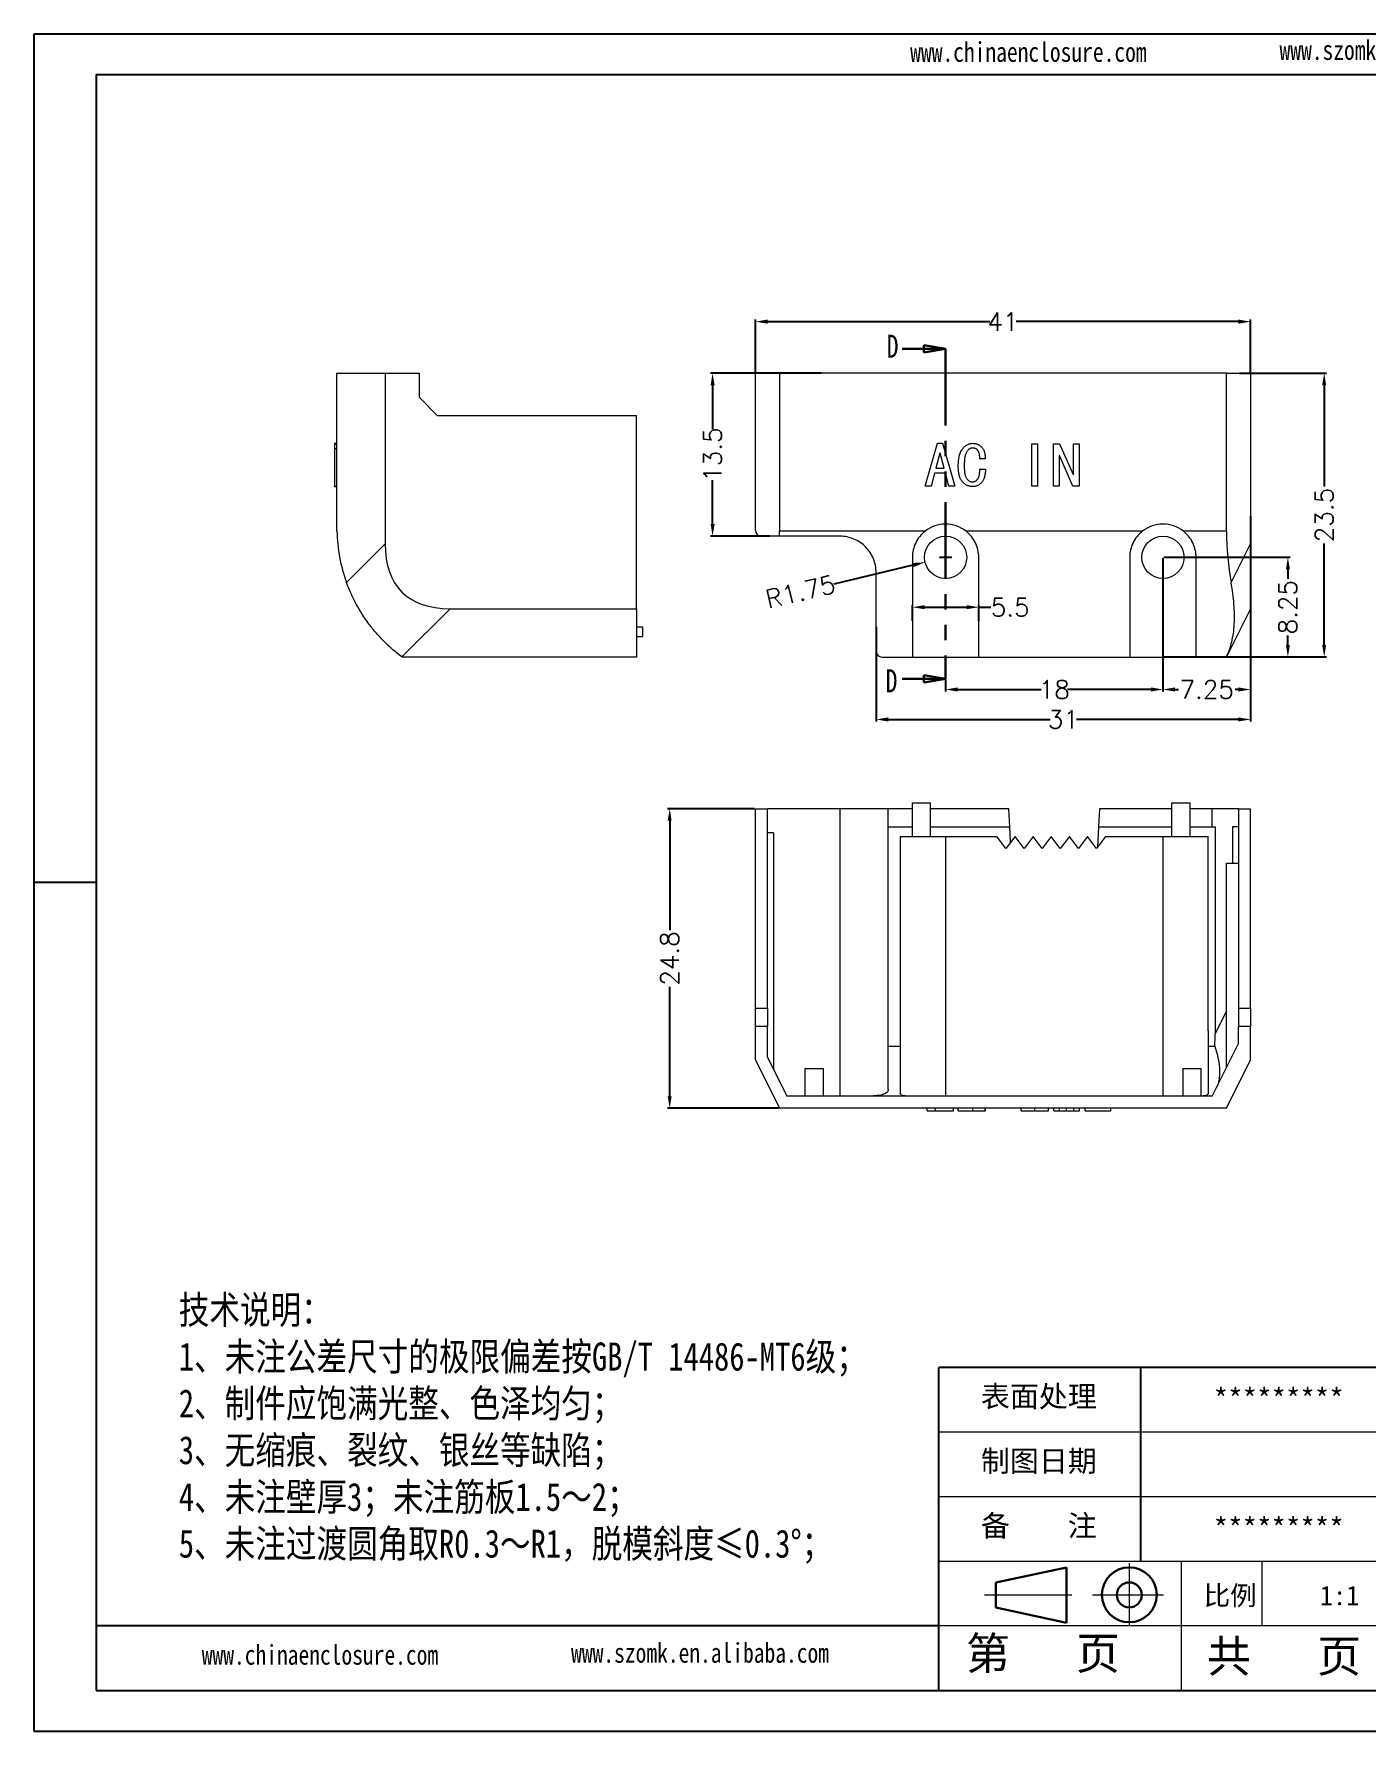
# Model space of a CAD drawing. Header units: inches. Extents: x 1287 to 2841, y 536 to 880.
# Drawn here: x 2641.9 to 2752.2, y 535.9 to 676.4 of the extents above; entities that cross this region are included whole.
import ezdxf

# ---------------------------------------------------------------- set-up
doc = ezdxf.new("R2010")
doc.units = ezdxf.units.IN
doc.linetypes.add('CENTER2', pattern=[28.575, 19.05, -3.175, 3.175, -3.175])
doc.linetypes.add('PHANTOM', pattern=[12.7, 6.35, -1.27, 1.27, -1.27, 1.27, -1.27])
doc.layers.add('文字', color=81, linetype='Continuous')
for name, color, linetype, lineweight in [('粗实线', 7, 'Continuous', 30), ('细实线', 3, 'Continuous', 9), ('细点划线', 2, 'CENTER2', 9)]:
    doc.layers.add(name, color=color, linetype=linetype, lineweight=lineweight)
doc.styles.add('SLDTEXTSTYLE0', font='TXT', dxfattribs={"width": 0.75})
doc.styles.get("Standard").update_dxf_attribs({"font": 'txt', "bigfont": 'gbcbig.shx'})
doc.styles.add('宋体', font='', dxfattribs={"width": 0.8, "height": 3.5})
doc.styles.get('宋体').set_extended_font_data('SimSun')
doc.dimstyles.new('1.5', dxfattribs={"dimtxt": 1.5, "dimasz": 1, "dimexe": 0.18, "dimexo": 0.0625, "dimgap": 0.1, "dimtad": 0, "dimzin": 12, "dimdsep": 46, "dimtxsty": 'Standard', "dimcen": 0.5, "dimclrd": 3, "dimclre": 3, "dimadec": 0, "dimazin": 0, "dimtfac": 1, "dimtofl": 0, "dimtmove": 0, "dimatfit": 3, "dimfxl": 1, "dimtolj": 1, "dimtzin": 0, "dimarcsym": 0})

# ---------------------------------------------------------------- blocks, each defined once
blk = doc.blocks.new('_CLOSED')
at = {"color": 0, "linetype": 'ByBlock', "lineweight": -2}
for p, q in [((-1, 0.166667), (0, 0)), ((-1, 0.166667), (-1, -0.166667)), ((0, 0), (-1, -0.166667)), ((0, 0), (-1, 0))]:
    blk.add_line(p, q, dxfattribs=at)
blk = doc.blocks.new('*D70')
at = {"color": 3, "lineweight": -2}
for p, q in [((2701.68, 648.42), (2701.68, 652.8)), ((2702.68, 652.62), (2721.08, 652.62)), ((2741.68, 652.62), (2723.28, 652.62)), ((2742.68, 648.42), (2742.68, 652.8))]:
    blk.add_line(p, q, dxfattribs=at)
at = {"color": 3}
for points in [[(2702.68, 652.79), (2702.68, 652.45), (2701.68, 652.62)], [(2741.68, 652.79), (2741.68, 652.45), (2742.68, 652.62)]]:
    blk.add_solid(points, dxfattribs=at)
at = {"layer": 'Defpoints', "color": 0}
for p in [(2742.68, 652.62), (2701.68, 648.36), (2742.68, 648.36)]:
    blk.add_point(p, dxfattribs=at)
at = {"color": 0, "insert": (2722.18, 652.62), "char_height": 1.5, "attachment_point": 5}
blk.add_mtext('\\A1;41', dxfattribs=at)
blk = doc.blocks.new('*D71')
at = {"color": 3, "lineweight": -2}
for p, q in [((2741.74, 648.36), (2748.96, 648.36)), ((2748.78, 647.36), (2748.78, 638.96)), ((2748.78, 625.86), (2748.78, 634.26)), ((2739.49, 624.86), (2748.96, 624.86))]:
    blk.add_line(p, q, dxfattribs=at)
at = {"color": 3}
for points in [[(2748.61, 647.36), (2748.94, 647.36), (2748.78, 648.36)], [(2748.61, 625.86), (2748.94, 625.86), (2748.78, 624.86)]]:
    blk.add_solid(points, dxfattribs=at)
at = {"layer": 'Defpoints', "color": 0}
for p in [(2741.68, 648.36), (2739.43, 624.86), (2748.78, 624.86)]:
    blk.add_point(p, dxfattribs=at)
at = {"color": 0, "insert": (2748.78, 636.61), "char_height": 1.5, "attachment_point": 5, "rotation": 90}
blk.add_mtext('\\A1;23.5', dxfattribs=at)
blk = doc.blocks.new('*D72')
at = {"color": 3, "lineweight": -2}
for p, q in [((2735.49, 633.11), (2745.95, 633.11)), ((2745.77, 632.11), (2745.77, 631.33)), ((2745.77, 625.86), (2745.77, 626.63)), ((2735.49, 624.86), (2745.95, 624.86))]:
    blk.add_line(p, q, dxfattribs=at)
at = {"color": 3}
for points in [[(2745.61, 632.11), (2745.94, 632.11), (2745.77, 633.11)], [(2745.61, 625.86), (2745.94, 625.86), (2745.77, 624.86)]]:
    blk.add_solid(points, dxfattribs=at)
at = {"layer": 'Defpoints', "color": 0}
for p in [(2735.43, 633.11), (2745.77, 633.11), (2735.43, 624.86)]:
    blk.add_point(p, dxfattribs=at)
at = {"color": 0, "insert": (2745.77, 628.98), "char_height": 1.5, "attachment_point": 5, "rotation": 90}
blk.add_mtext('\\A1;8.25', dxfattribs=at)
blk = doc.blocks.new('*D73')
at = {"color": 3, "lineweight": -2}
for p, q in [((2735.43, 633.04), (2735.43, 621.99)), ((2717.43, 623), (2717.43, 621.99)), ((2718.43, 622.17), (2725.33, 622.17)), ((2734.43, 622.17), (2727.53, 622.17))]:
    blk.add_line(p, q, dxfattribs=at)
at = {"color": 3}
for points in [[(2718.43, 622.34), (2718.43, 622), (2717.43, 622.17)], [(2734.43, 622.34), (2734.43, 622), (2735.43, 622.17)]]:
    blk.add_solid(points, dxfattribs=at)
at = {"layer": 'Defpoints', "color": 0}
for p in [(2735.43, 633.11), (2717.43, 623.06), (2735.43, 622.17)]:
    blk.add_point(p, dxfattribs=at)
at = {"color": 0, "insert": (2726.43, 622.17), "char_height": 1.5, "attachment_point": 5}
blk.add_mtext('\\A1;18', dxfattribs=at)
blk = doc.blocks.new('*D74')
at = {"color": 3, "lineweight": -2}
for p, q in [((2735.43, 633.04), (2735.43, 621.99)), ((2742.68, 630.01), (2742.68, 621.99)), ((2736.43, 622.17), (2736.7, 622.17)), ((2741.68, 622.17), (2741.4, 622.17))]:
    blk.add_line(p, q, dxfattribs=at)
at = {"color": 3}
for points in [[(2736.43, 622.34), (2736.43, 622), (2735.43, 622.17)], [(2741.68, 622.34), (2741.68, 622), (2742.68, 622.17)]]:
    blk.add_solid(points, dxfattribs=at)
at = {"layer": 'Defpoints', "color": 0}
for p in [(2735.43, 633.11), (2742.68, 630.07), (2742.68, 622.17)]:
    blk.add_point(p, dxfattribs=at)
at = {"color": 0, "insert": (2739.05, 622.17), "char_height": 1.5, "attachment_point": 5}
blk.add_mtext('\\A1;7.25', dxfattribs=at)
blk = doc.blocks.new('*D75')
at = {"color": 3, "lineweight": -2}
for p, q in [((2742.68, 636.52), (2742.68, 619.51)), ((2711.68, 627.37), (2711.68, 619.51)), ((2712.68, 619.69), (2726.08, 619.69)), ((2741.68, 619.69), (2728.28, 619.69))]:
    blk.add_line(p, q, dxfattribs=at)
at = {"color": 3}
for points in [[(2712.68, 619.86), (2712.68, 619.52), (2711.68, 619.69)], [(2741.68, 619.86), (2741.68, 619.52), (2742.68, 619.69)]]:
    blk.add_solid(points, dxfattribs=at)
at = {"layer": 'Defpoints', "color": 0}
for p in [(2742.68, 636.58), (2711.68, 627.43), (2742.68, 619.69)]:
    blk.add_point(p, dxfattribs=at)
at = {"color": 0, "insert": (2727.18, 619.69), "char_height": 1.5, "attachment_point": 5}
blk.add_mtext('\\A1;31', dxfattribs=at)
blk = doc.blocks.new('*D76')
at = {"color": 3, "lineweight": -2}
for p, q in [((2707.12, 648.36), (2697.95, 648.36)), ((2698.13, 647.36), (2698.13, 643.71)), ((2698.13, 635.86), (2698.13, 639.51)), ((2702.86, 634.86), (2697.95, 634.86))]:
    blk.add_line(p, q, dxfattribs=at)
at = {"color": 3}
for points in [[(2697.97, 647.36), (2698.3, 647.36), (2698.13, 648.36)], [(2697.97, 635.86), (2698.3, 635.86), (2698.13, 634.86)]]:
    blk.add_solid(points, dxfattribs=at)
at = {"layer": 'Defpoints', "color": 0}
for p in [(2698.13, 648.36), (2707.18, 648.36), (2702.92, 634.86)]:
    blk.add_point(p, dxfattribs=at)
at = {"color": 0, "insert": (2698.13, 641.61), "char_height": 1.5, "attachment_point": 5, "rotation": 90}
blk.add_mtext('\\A1;13.5', dxfattribs=at)
blk = doc.blocks.new('*D78')
at = {"color": 3, "lineweight": -2}
for p, q in [((2717.43, 632.61), (2717.43, 633.61)), ((2708.19, 630.93), (2714.75, 632.48)), ((2716.93, 633.11), (2717.93, 633.11))]:
    blk.add_line(p, q, dxfattribs=at)
at = {"color": 3}
blk.add_solid([(2714.71, 632.64), (2714.79, 632.31), (2715.72, 632.7)], dxfattribs=at)
at = {"layer": 'Defpoints', "color": 0}
for p in [(2715.72, 632.7), (2717.43, 633.11)]:
    blk.add_point(p, dxfattribs=at)
at = {"color": 0, "insert": (2705.41, 630.27), "char_height": 1.5, "attachment_point": 5, "rotation": 13.2817}
blk.add_mtext('\\A1;R1.75', dxfattribs=at)
blk = doc.blocks.new('*D80')
at = {"color": 3, "lineweight": -2}
for p, q in [((2714.68, 627.86), (2714.68, 629.16)), ((2715.68, 628.98), (2719.18, 628.98)), ((2720.18, 627.86), (2720.18, 629.16)), ((2720.18, 628.98), (2721.18, 628.98))]:
    blk.add_line(p, q, dxfattribs=at)
at = {"color": 3}
for points in [[(2715.68, 629.15), (2715.68, 628.82), (2714.68, 628.98)], [(2719.18, 629.15), (2719.18, 628.82), (2720.18, 628.98)]]:
    blk.add_solid(points, dxfattribs=at)
at = {"layer": 'Defpoints', "color": 0}
for p in [(2720.18, 628.98), (2714.68, 627.8), (2720.18, 627.8)]:
    blk.add_point(p, dxfattribs=at)
at = {"color": 0, "insert": (2722.78, 628.98), "char_height": 1.5, "attachment_point": 5}
blk.add_mtext('\\A1;5.5', dxfattribs=at)
blk = doc.blocks.new('*D88')
at = {"color": 3, "lineweight": -2}
for p, q in [((2701.61, 612.3), (2694.4, 612.3)), ((2694.58, 611.3), (2694.58, 602.25)), ((2694.58, 588.5), (2694.58, 597.55)), ((2703.61, 587.5), (2694.4, 587.5))]:
    blk.add_line(p, q, dxfattribs=at)
at = {"color": 3}
for points in [[(2694.41, 611.3), (2694.74, 611.3), (2694.58, 612.3)], [(2694.41, 588.5), (2694.74, 588.5), (2694.58, 587.5)]]:
    blk.add_solid(points, dxfattribs=at)
at = {"layer": 'Defpoints', "color": 0}
for p in [(2694.58, 612.3), (2701.68, 612.3), (2703.68, 587.5)]:
    blk.add_point(p, dxfattribs=at)
at = {"color": 0, "insert": (2694.58, 599.9), "char_height": 1.5, "attachment_point": 5, "rotation": 90}
blk.add_mtext('\\A1;24.8', dxfattribs=at)

msp = doc.modelspace()

# ---------------------------------------------------------------- linework, layer by layer
for p, q in [((2641.931, 676.436), (2840.62, 676.436)), ((2641.931, 676.436), (2641.931, 535.949)), ((2647.072, 673.091), (2837.275, 673.091)), ((2647.072, 673.091), (2647.072, 539.294)), ((2647.072, 606.193), (2641.931, 606.193)), ((2641.931, 600.989), (2641.931, 535.949)), ((2756.996, 566.053), (2716.857, 566.053)), ((2716.857, 539.294), (2716.857, 566.053)), ((2733.582, 549.998), (2733.582, 566.053)), ((2716.857, 544.646), (2647.072, 544.646)), ((2647.072, 539.294), (2837.275, 539.294)), ((2641.931, 535.949), (2840.62, 535.949)), ((2641.931, 535.949), (2733.916, 535.949))]:
    msp.add_line(p, q)
at = {"color": 7, "linetype": 'Continuous', "lineweight": 30}
for p, q in [((2713.825, 650.375), (2717.425, 650.375)), ((2713.825, 623.059), (2717.425, 623.059))]:
    msp.add_line(p, q, dxfattribs=at)
at = {"color": 1, "linetype": 'PHANTOM', "lineweight": 30}
msp.add_line((2717.425, 650.375), (2717.425, 623.059), dxfattribs=at)
at = {"color": 7, "linetype": 'Continuous', "lineweight": 15}
for p, q in [((2667.025, 635.273), (2667.025, 648.357)), ((2667.025, 648.357), (2671.025, 648.357)), ((2671.025, 648.357), (2671.025, 634.223)), ((2671.025, 648.357), (2673.825, 648.357)), ((2673.825, 648.357), (2673.825, 646.357)), ((2701.675, 648.357), (2703.675, 648.357)), ((2701.675, 635.357), (2701.675, 648.357)), ((2701.675, 635.357), (2701.675, 648.357)), ((2701.675, 648.357), (2703.675, 648.357)), ((2703.675, 648.357), (2703.675, 635.273)), ((2740.675, 648.357), (2703.675, 648.357)), ((2703.675, 648.357), (2703.675, 635.273)), ((2740.675, 648.357), (2703.675, 648.357)), ((2740.675, 635.273), (2740.675, 648.357)), ((2740.675, 648.357), (2742.675, 648.357)), ((2740.675, 635.273), (2740.675, 648.357)), ((2740.675, 648.357), (2742.675, 648.357)), ((2742.675, 648.357), (2742.675, 634.223)), ((2742.675, 648.357), (2742.675, 634.223)), ((2675.325, 644.857), (2673.825, 646.357)), ((2675.325, 644.857), (2691.825, 644.857)), ((2691.825, 628.857), (2691.825, 644.857)), ((2666.825, 642.547), (2666.825, 642.525)), ((2666.825, 642.547), (2667.025, 642.547)), ((2666.825, 642.506), (2666.825, 642.117)), ((2666.825, 642.506), (2667.025, 642.506)), ((2666.825, 642.117), (2667.025, 642.117)), ((2666.825, 642.117), (2666.825, 639.006)), ((2715.734, 639.006), (2716.758, 642.547)), ((2716.758, 642.547), (2717.167, 642.547)), ((2717.167, 642.547), (2718.19, 639.006)), ((2724.576, 639.006), (2724.576, 642.506)), ((2724.576, 642.506), (2725.047, 642.506)), ((2725.047, 642.506), (2725.047, 639.006)), ((2726.357, 639.006), (2726.357, 642.506)), ((2726.357, 642.506), (2726.869, 642.506)), ((2726.869, 642.506), (2727.994, 639.968)), ((2728.015, 642.506), (2728.486, 642.506)), ((2728.015, 639.968), (2728.015, 642.506)), ((2728.486, 642.506), (2728.486, 639.006)), ((2716.942, 641.728), (2716.614, 640.48)), ((2716.983, 641.728), (2716.942, 641.728)), ((2717.31, 640.48), (2716.983, 641.728)), ((2720.708, 641.258), (2720.258, 641.258)), ((2726.848, 641.544), (2726.828, 641.544)), ((2726.828, 641.544), (2726.828, 639.006)), ((2727.974, 639.006), (2726.848, 641.544)), ((2716.512, 640.091), (2716.225, 639.006)), ((2717.413, 640.091), (2716.512, 640.091)), ((2716.614, 640.48), (2717.31, 640.48)), ((2717.699, 639.006), (2717.413, 640.091)), ((2720.258, 640.398), (2720.728, 640.398)), ((2727.994, 639.968), (2728.015, 639.968)), ((2666.825, 639.006), (2667.025, 639.006)), ((2666.825, 638.965), (2667.025, 638.965)), ((2716.225, 639.006), (2715.734, 639.006)), ((2718.19, 639.006), (2717.699, 639.006)), ((2725.047, 639.006), (2724.576, 639.006)), ((2726.828, 639.006), (2726.357, 639.006)), ((2728.486, 639.006), (2727.974, 639.006)), ((2715.731, 635.273), (2703.675, 635.273)), ((2715.731, 635.273), (2703.675, 635.273)), ((2733.731, 635.273), (2719.12, 635.273)), ((2733.731, 635.273), (2719.12, 635.273)), ((2740.675, 635.273), (2737.12, 635.273)), ((2740.675, 635.273), (2737.12, 635.273)), ((2667.821, 631.02), (2671.025, 634.223)), ((2703.668, 634.857), (2702.175, 634.857)), ((2703.668, 634.857), (2702.175, 634.857)), ((2708.675, 634.857), (2703.668, 634.857)), ((2708.675, 634.857), (2703.668, 634.857)), ((2741.074, 631.02), (2742.675, 634.223)), ((2741.074, 631.02), (2742.675, 634.223)), ((2742.675, 634.223), (2742.675, 628.857)), ((2742.675, 634.223), (2742.675, 628.857)), ((2714.675, 633.107), (2714.675, 624.857)), ((2714.675, 633.107), (2714.675, 624.857)), ((2720.175, 624.857), (2720.175, 633.107)), ((2720.175, 624.857), (2720.175, 633.107)), ((2732.675, 633.107), (2732.675, 624.857)), ((2732.675, 633.107), (2732.675, 624.857)), ((2738.175, 624.857), (2738.175, 633.107)), ((2738.175, 624.857), (2738.175, 633.107)), ((2711.675, 625.357), (2711.675, 631.857)), ((2711.675, 625.357), (2711.675, 631.857)), ((2720.175, 630.557), (2720.175, 630.557)), ((2720.175, 630.557), (2720.175, 630.557)), ((2732.675, 630.557), (2732.676, 630.557)), ((2732.675, 630.557), (2732.676, 630.557)), ((2676.391, 628.857), (2672.405, 624.871)), ((2676.391, 628.857), (2691.825, 628.857)), ((2691.825, 628.857), (2691.825, 624.857)), ((2742.675, 628.857), (2740.682, 624.871)), ((2742.675, 628.857), (2740.682, 624.871)), ((2691.825, 627.357), (2692.325, 627.357)), ((2692.325, 627.357), (2692.325, 626.557)), ((2691.825, 626.557), (2692.325, 626.557)), ((2691.825, 624.857), (2672.425, 624.857)), ((2712.175, 624.857), (2714.675, 624.857)), ((2712.175, 624.857), (2714.675, 624.857)), ((2714.675, 624.857), (2720.175, 624.857)), ((2714.675, 624.857), (2720.175, 624.857)), ((2720.175, 624.857), (2732.675, 624.857)), ((2720.175, 624.857), (2732.675, 624.857)), ((2732.675, 624.857), (2738.175, 624.857)), ((2732.675, 624.857), (2738.175, 624.857)), ((2738.175, 624.857), (2740.675, 624.857)), ((2738.175, 624.857), (2740.675, 624.857)), ((2740.675, 624.857), (2740.682, 624.871)), ((2740.675, 624.857), (2740.682, 624.871)), ((2714.675, 610), (2714.675, 612.8)), ((2714.675, 612.8), (2716.175, 612.8)), ((2716.175, 610), (2716.175, 612.8)), ((2736.175, 612.8), (2737.675, 612.8)), ((2736.175, 610), (2736.175, 612.8)), ((2737.675, 610), (2737.675, 612.8)), ((2701.675, 612.3), (2702.675, 612.3)), ((2701.675, 595.8), (2701.675, 612.3)), ((2702.675, 595.8), (2702.675, 612.3)), ((2708.675, 612.3), (2702.675, 612.3)), ((2708.675, 612.3), (2708.675, 588.5)), ((2712.675, 612.3), (2708.675, 612.3)), ((2712.675, 589.068), (2712.675, 612.3)), ((2714.675, 612.3), (2712.675, 612.3)), ((2722.675, 612.3), (2716.175, 612.3)), ((2722.75, 610.8), (2722.675, 612.3)), ((2730.175, 612.3), (2730.1, 610.8)), ((2736.175, 612.3), (2730.175, 612.3)), ((2739.498, 612.3), (2737.675, 612.3)), ((2739.498, 610.8), (2739.498, 612.3)), ((2741.675, 612.3), (2739.498, 612.3)), ((2741.675, 612.3), (2742.675, 612.3)), ((2741.675, 612.3), (2741.675, 595.8)), ((2742.675, 595.8), (2742.675, 612.3)), ((2703.175, 610.3), (2702.675, 610.3)), ((2703.175, 610.3), (2703.175, 590.736)), ((2712.675, 610.8), (2714.675, 610.8)), ((2713.675, 610), (2713.675, 593.9)), ((2713.675, 610), (2717.425, 610)), ((2716.175, 610.8), (2722.75, 610.8)), ((2717.425, 610), (2717.425, 588.5)), ((2717.425, 610), (2721.675, 610)), ((2722.425, 609), (2721.675, 610)), ((2723.175, 610), (2722.425, 609)), ((2722.814, 609.519), (2722.75, 610.8)), ((2723.925, 609), (2723.175, 610)), ((2724.675, 610), (2723.925, 609)), ((2725.425, 609), (2724.675, 610)), ((2726.175, 610), (2725.425, 609)), ((2726.925, 609), (2726.175, 610)), ((2727.675, 610), (2726.925, 609)), ((2728.425, 609), (2727.675, 610)), ((2729.175, 610), (2728.425, 609)), ((2729.925, 609), (2729.175, 610)), ((2730.675, 610), (2729.925, 609)), ((2730.1, 610.8), (2730.016, 609.122)), ((2730.1, 610.8), (2736.175, 610.8)), ((2730.675, 610), (2735.425, 610)), ((2735.425, 610), (2735.425, 588.5)), ((2735.425, 610), (2739.175, 610)), ((2737.675, 610.8), (2739.748, 610.8)), ((2739.175, 593.9), (2739.175, 610)), ((2739.748, 610.8), (2739.748, 593.695)), ((2741.675, 610.8), (2741.175, 610.8)), ((2741.175, 610.8), (2741.175, 607.8)), ((2740.675, 607.8), (2741.675, 607.8)), ((2740.675, 590.854), (2740.675, 607.8)), ((2701.675, 595.8), (2702.675, 595.8)), ((2701.675, 594.3), (2701.675, 595.8)), ((2702.675, 595.8), (2702.675, 594.3)), ((2741.675, 595.8), (2742.675, 595.8)), ((2741.675, 595.8), (2741.675, 594.3)), ((2742.675, 595.8), (2742.675, 594.3)), ((2701.675, 594.3), (2702.675, 594.3)), ((2701.675, 591.5), (2701.675, 594.3)), ((2702.675, 591.736), (2702.675, 594.3)), ((2741.675, 594.3), (2742.675, 594.3)), ((2741.675, 592.854), (2741.675, 594.3)), ((2742.675, 591.5), (2742.675, 594.3)), ((2713.675, 593.9), (2713.675, 588.744)), ((2739.175, 593.9), (2739.175, 588.744)), ((2701.675, 591.5), (2703.675, 587.5)), ((2702.675, 591.736), (2704.293, 588.5)), ((2712.675, 592.635), (2713.675, 592.635)), ((2739.175, 592.635), (2739.716, 592.635)), ((2739.498, 588.5), (2741.675, 592.854)), ((2740.675, 587.5), (2742.675, 591.5)), ((2705.775, 590.8), (2705.775, 588.5)), ((2705.775, 590.8), (2707.275, 590.8)), ((2707.275, 590.8), (2707.275, 588.5)), ((2737.075, 590.8), (2738.575, 590.8)), ((2737.075, 590.8), (2737.075, 588.5)), ((2738.575, 590.8), (2738.575, 588.5)), ((2740.675, 587.5), (2703.675, 587.5)), ((2739.498, 588.5), (2704.293, 588.5)), ((2715.898, 587.3), (2715.898, 587.5)), ((2715.898, 587.3), (2716.594, 587.3)), ((2716.594, 587.3), (2716.594, 587.5)), ((2718.068, 587.3), (2718.068, 587.5)), ((2718.477, 587.3), (2718.477, 587.5)), ((2719.685, 587.3), (2719.685, 587.5)), ((2720.709, 587.3), (2720.709, 587.5)), ((2720.724, 587.3), (2720.728, 587.3)), ((2720.728, 587.3), (2720.728, 587.5)), ((2723.676, 587.3), (2723.676, 587.5)), ((2724.822, 587.3), (2724.822, 587.5)), ((2725.948, 587.3), (2725.948, 587.5)), ((2726.377, 587.3), (2726.377, 587.5)), ((2726.377, 587.3), (2726.848, 587.3)), ((2726.848, 587.3), (2726.848, 587.5)), ((2727.442, 587.3), (2727.442, 587.5)), ((2728.035, 587.3), (2728.035, 587.5)), ((2728.035, 587.3), (2728.506, 587.3)), ((2728.506, 587.3), (2728.506, 587.5)), ((2728.997, 587.3), (2728.997, 587.5)), ((2728.997, 587.3), (2731.106, 587.3)), ((2731.106, 587.3), (2731.106, 587.5))]:
    msp.add_line(p, q, dxfattribs=at)
at = {"color": 8, "linetype": 'Continuous', "lineweight": 15}
msp.add_line((2740.675, 595.549), (2739.748, 593.695), dxfattribs=at)
at = {"color": 7, "linetype": 'Continuous', "lineweight": 15, "flags": 128}
for points in [[(2720.175, 630.557), (2720.175, 630.557), (2720.175, 630.557), (2720.175, 630.557), (2720.175, 630.557), (2720.175, 630.557), (2720.175, 630.557), (2720.175, 630.557), (2720.175, 630.557)], [(2720.175, 630.557), (2720.175, 630.557), (2720.175, 630.557), (2720.175, 630.557), (2720.175, 630.557), (2720.175, 630.557), (2720.175, 630.557), (2720.175, 630.557), (2720.175, 630.557)], [(2732.676, 630.557), (2732.676, 630.557), (2732.676, 630.557), (2732.676, 630.557), (2732.676, 630.557), (2732.675, 630.557), (2732.675, 630.557), (2732.675, 630.557), (2732.675, 630.557)], [(2732.676, 630.557), (2732.676, 630.557), (2732.676, 630.557), (2732.676, 630.557), (2732.676, 630.557), (2732.675, 630.557), (2732.675, 630.557), (2732.675, 630.557), (2732.675, 630.557)]]:
    msp.add_lwpolyline(points, dxfattribs=at)
at = {"color": 7, "linetype": 'Continuous', "lineweight": 15}
for centre in [(2717.425, 633.107), (2717.425, 633.107), (2735.425, 633.107), (2735.425, 633.107)]:
    msp.add_circle(centre, 1.75, dxfattribs=at)
for centre, radius, start, end in [((2680.333, 635.565), 13.312, 181.25734, 199.96239), ((2702.175, 635.357), 0.5, 180, 270), ((2702.175, 635.357), 0.5, 180, 270), ((2717.425, 633.107), 2.75, 51.95826, 128.04174), ((2717.425, 633.107), 2.75, 51.95826, 128.04174), ((2735.425, 633.107), 2.75, 51.95826, 128.04174), ((2735.425, 633.107), 2.75, 51.95826, 128.04174), ((2680.333, 635.565), 13.312, 233.44813, 233.55102)]:
    msp.add_arc(centre, radius, start, end, dxfattribs=at)
for centre, major_axis, ratio, start_param, end_param in [((2697.021, 635.565), (0, 13.312), 0.5, 4.659186, 4.6904443), ((2697.021, 635.565), (0, 13.312), 0.5, 4.659186, 4.6904443), ((2747.33, 635.565), (0, 13.312), 0.5, 1.592741, 1.9192058), ((2747.33, 635.565), (0, 13.312), 0.5, 1.592741, 1.9192058), ((2697.857, 655.69), (25.456, 25.456), 0.3333333, 2.8198421, 3.4633432), ((2728.009, 589), (7.044, 14.087), 0.6666667, 5.281497, 5.3558901)]:
    msp.add_ellipse(centre, major_axis=major_axis, ratio=ratio, start_param=start_param, end_param=end_param, dxfattribs=at)
for points, knots in [([(2718.477, 640.644), (2718.478, 640.721), (2718.48, 640.872), (2718.496, 641.09), (2718.522, 641.292), (2718.558, 641.48), (2718.606, 641.651), (2718.663, 641.809), (2718.732, 641.95), (2718.811, 642.076), (2718.899, 642.186), (2718.992, 642.284), (2719.093, 642.364), (2719.199, 642.432), (2719.312, 642.484), (2719.431, 642.52), (2719.556, 642.543), (2719.641, 642.546), (2719.685, 642.547)], [0, 0, 0, 0, 0.092205, 0.1786111, 0.2594675, 0.3347254, 0.4051724, 0.471102, 0.533277, 0.5918408, 0.6478317, 0.7007029, 0.7515354, 0.8009332, 0.8498384, 0.8985599, 0.9485671, 1, 1, 1, 1]), ([(2719.685, 642.158), (2719.658, 642.157), (2719.605, 642.155), (2719.529, 642.139), (2719.457, 642.112), (2719.388, 642.075), (2719.325, 642.027), (2719.265, 641.968), (2719.21, 641.899), (2719.159, 641.819), (2719.114, 641.726), (2719.074, 641.62), (2719.042, 641.499), (2719.015, 641.364), (2718.994, 641.214), (2718.979, 641.05), (2718.97, 640.872), (2718.969, 640.749), (2718.968, 640.685)], [0, 0, 0, 0, 0.043892, 0.0865111, 0.1283474, 0.1705234, 0.2143181, 0.2600332, 0.3081057, 0.3600569, 0.4163892, 0.4782892, 0.5470995, 0.6228452, 0.7058384, 0.7959006, 0.8940452, 1, 1, 1, 1]), ([(2719.685, 642.547), (2719.721, 642.546), (2719.793, 642.544), (2719.899, 642.528), (2720, 642.501), (2720.097, 642.465), (2720.189, 642.417), (2720.275, 642.358), (2720.357, 642.289), (2720.433, 642.21), (2720.502, 642.121), (2720.563, 642.024), (2720.612, 641.917), (2720.651, 641.801), (2720.681, 641.677), (2720.7, 641.545), (2720.71, 641.404), (2720.709, 641.307), (2720.708, 641.258)], [0, 0, 0, 0, 0.0591223, 0.1163746, 0.172385, 0.2272979, 0.2824956, 0.3385223, 0.3954652, 0.4548003, 0.5151664, 0.5764256, 0.6392885, 0.7043299, 0.7725879, 0.8442388, 0.9197687, 1, 1, 1, 1]), ([(2720.258, 641.258), (2720.257, 641.294), (2720.256, 641.364), (2720.25, 641.467), (2720.238, 641.562), (2720.224, 641.65), (2720.203, 641.731), (2720.179, 641.805), (2720.149, 641.872), (2720.116, 641.933), (2720.078, 641.986), (2720.035, 642.032), (2719.988, 642.071), (2719.936, 642.104), (2719.879, 642.128), (2719.818, 642.145), (2719.753, 642.156), (2719.708, 642.158), (2719.685, 642.158)], [0, 0, 0, 0, 0.0904413, 0.1747732, 0.2544508, 0.3283652, 0.3970508, 0.4617853, 0.5222265, 0.579008, 0.6330244, 0.6845604, 0.7349709, 0.7851581, 0.8357832, 0.8880524, 0.9421454, 1, 1, 1, 1]), ([(2719.664, 638.965), (2719.624, 638.966), (2719.544, 638.968), (2719.428, 638.988), (2719.315, 639.019), (2719.208, 639.064), (2719.104, 639.119), (2719.005, 639.189), (2718.912, 639.271), (2718.822, 639.364), (2718.739, 639.472), (2718.669, 639.595), (2718.609, 639.733), (2718.561, 639.887), (2718.523, 640.055), (2718.497, 640.238), (2718.479, 640.436), (2718.478, 640.573), (2718.477, 640.644)], [0, 0, 0, 0, 0.052182, 0.1029965, 0.1530183, 0.2032951, 0.2535996, 0.3056125, 0.3590487, 0.4149176, 0.4733939, 0.534337, 0.5990688, 0.6685229, 0.7424721, 0.8223421, 0.9081946, 1, 1, 1, 1]), ([(2718.968, 640.685), (2718.969, 640.625), (2718.97, 640.512), (2718.979, 640.348), (2718.994, 640.198), (2719.014, 640.062), (2719.042, 639.939), (2719.074, 639.83), (2719.114, 639.734), (2719.159, 639.651), (2719.211, 639.582), (2719.265, 639.521), (2719.323, 639.47), (2719.384, 639.427), (2719.449, 639.394), (2719.517, 639.371), (2719.59, 639.357), (2719.639, 639.355), (2719.664, 639.354)], [0, 0, 0, 0, 0.1059978, 0.2039786, 0.2936616, 0.376167, 0.4508871, 0.5190837, 0.5804016, 0.6359628, 0.6875097, 0.735617, 0.7815048, 0.825475, 0.8686187, 0.9117314, 0.955079, 1, 1, 1, 1]), ([(2719.664, 639.354), (2719.683, 639.355), (2719.72, 639.356), (2719.774, 639.367), (2719.828, 639.384), (2719.88, 639.407), (2719.931, 639.438), (2719.98, 639.474), (2720.028, 639.519), (2720.076, 639.569), (2720.12, 639.63), (2720.156, 639.704), (2720.188, 639.789), (2720.213, 639.887), (2720.234, 639.997), (2720.248, 640.12), (2720.256, 640.255), (2720.257, 640.349), (2720.258, 640.398)], [0, 0, 0, 0, 0.041308, 0.082751, 0.1242095, 0.1669495, 0.2105546, 0.2562091, 0.3045931, 0.3557574, 0.4107993, 0.471698, 0.5392829, 0.614659, 0.6974391, 0.789599, 0.8903637, 1, 1, 1, 1]), ([(2720.728, 640.398), (2720.726, 640.336), (2720.721, 640.215), (2720.703, 640.041), (2720.676, 639.882), (2720.64, 639.736), (2720.594, 639.604), (2720.54, 639.486), (2720.476, 639.382), (2720.404, 639.292), (2720.324, 639.216), (2720.241, 639.149), (2720.154, 639.093), (2720.064, 639.045), (2719.969, 639.01), (2719.871, 638.984), (2719.769, 638.968), (2719.699, 638.966), (2719.664, 638.965)], [0, 0, 0, 0, 0.0934214, 0.1803887, 0.2608631, 0.3352473, 0.4044079, 0.4689595, 0.5293351, 0.5862591, 0.6410154, 0.6939273, 0.7452614, 0.7954332, 0.8458729, 0.8962603, 0.947433, 1, 1, 1, 1]), ([(2666.825, 638.988), (2666.825, 638.986), (2666.825, 638.963), (2666.825, 638.964), (2666.825, 638.965)], [0, 0, 0, 0, 0.0794332, 1, 1, 1, 1]), ([(2715.731, 635.273), (2715.565, 635.143), (2715.417, 634.997), (2715.155, 634.673), (2715.042, 634.494), (2714.861, 634.121), (2714.792, 633.925), (2714.698, 633.519), (2714.675, 633.314), (2714.675, 633.107)], [0, 0, 0, 0, 0.25, 0.25, 0.5, 0.5, 0.75, 0.75, 1, 1, 1, 1]), ([(2715.731, 635.273), (2715.565, 635.143), (2715.417, 634.997), (2715.155, 634.673), (2715.042, 634.494), (2714.861, 634.121), (2714.792, 633.925), (2714.698, 633.519), (2714.675, 633.314), (2714.675, 633.107)], [0, 0, 0, 0, 0.25, 0.25, 0.5, 0.5, 0.75, 0.75, 1, 1, 1, 1]), ([(2720.175, 633.107), (2720.175, 633.314), (2720.152, 633.518), (2720.06, 633.92), (2719.99, 634.119), (2719.81, 634.492), (2719.699, 634.669), (2719.435, 634.996), (2719.286, 635.143), (2719.12, 635.273)], [0, 0, 0, 0, 0.25, 0.25, 0.5, 0.5, 0.75, 0.75, 1, 1, 1, 1]), ([(2720.175, 633.107), (2720.175, 633.314), (2720.152, 633.518), (2720.06, 633.92), (2719.99, 634.119), (2719.81, 634.492), (2719.699, 634.669), (2719.435, 634.996), (2719.286, 635.143), (2719.12, 635.273)], [0, 0, 0, 0, 0.25, 0.25, 0.5, 0.5, 0.75, 0.75, 1, 1, 1, 1]), ([(2733.731, 635.273), (2733.565, 635.143), (2733.417, 634.997), (2733.155, 634.673), (2733.042, 634.494), (2732.861, 634.121), (2732.792, 633.925), (2732.698, 633.519), (2732.675, 633.314), (2732.675, 633.107)], [0, 0, 0, 0, 0.25, 0.25, 0.5, 0.5, 0.75, 0.75, 1, 1, 1, 1]), ([(2733.731, 635.273), (2733.565, 635.143), (2733.417, 634.997), (2733.155, 634.673), (2733.042, 634.494), (2732.861, 634.121), (2732.792, 633.925), (2732.698, 633.519), (2732.675, 633.314), (2732.675, 633.107)], [0, 0, 0, 0, 0.25, 0.25, 0.5, 0.5, 0.75, 0.75, 1, 1, 1, 1]), ([(2738.175, 633.107), (2738.175, 633.314), (2738.152, 633.518), (2738.06, 633.92), (2737.99, 634.119), (2737.81, 634.492), (2737.699, 634.669), (2737.435, 634.996), (2737.286, 635.143), (2737.12, 635.273)], [0, 0, 0, 0, 0.25, 0.25, 0.5, 0.5, 0.75, 0.75, 1, 1, 1, 1]), ([(2738.175, 633.107), (2738.175, 633.314), (2738.152, 633.518), (2738.06, 633.92), (2737.99, 634.119), (2737.81, 634.492), (2737.699, 634.669), (2737.435, 634.996), (2737.286, 635.143), (2737.12, 635.273)], [0, 0, 0, 0, 0.25, 0.25, 0.5, 0.5, 0.75, 0.75, 1, 1, 1, 1]), ([(2711.675, 631.857), (2711.675, 632.049), (2711.657, 632.239), (2711.584, 632.616), (2711.528, 632.804), (2711.382, 633.166), (2711.291, 633.338), (2711.076, 633.666), (2710.95, 633.822), (2710.674, 634.103), (2710.523, 634.229), (2710.194, 634.452), (2710.018, 634.547), (2709.655, 634.699), (2709.464, 634.758), (2709.073, 634.837), (2708.875, 634.857), (2708.675, 634.857)], [0, 0, 0, 0, 0.125, 0.125, 0.25, 0.25, 0.375, 0.375, 0.5, 0.5, 0.625, 0.625, 0.75, 0.75, 0.875, 0.875, 1, 1, 1, 1]), ([(2711.675, 631.857), (2711.675, 632.049), (2711.657, 632.239), (2711.584, 632.616), (2711.528, 632.804), (2711.382, 633.166), (2711.291, 633.338), (2711.076, 633.666), (2710.95, 633.822), (2710.674, 634.103), (2710.523, 634.229), (2710.194, 634.452), (2710.018, 634.547), (2709.655, 634.699), (2709.464, 634.758), (2709.073, 634.837), (2708.875, 634.857), (2708.675, 634.857)], [0, 0, 0, 0, 0.125, 0.125, 0.25, 0.25, 0.375, 0.375, 0.5, 0.5, 0.625, 0.625, 0.75, 0.75, 0.875, 0.875, 1, 1, 1, 1]), ([(2672.405, 624.871), (2671.897, 625.248), (2671.414, 625.662), (2670.73, 626.341), (2670.508, 626.577), (2670.08, 627.068), (2669.873, 627.325), (2669.283, 628.114), (2668.932, 628.663), (2668.313, 629.809), (2668.044, 630.408), (2667.821, 631.02)], [0, 0, 0, 0, 0.25, 0.25, 0.375, 0.375, 0.5, 0.5, 0.75, 0.75, 1, 1, 1, 1]), ([(2740.682, 624.871), (2740.871, 625.248), (2741.018, 625.662), (2741.179, 626.341), (2741.224, 626.577), (2741.293, 627.068), (2741.317, 627.325), (2741.362, 628.114), (2741.353, 628.663), (2741.265, 629.809), (2741.185, 630.408), (2741.074, 631.02)], [0, 0, 0, 0, 0.25, 0.25, 0.375, 0.375, 0.5, 0.5, 0.75, 0.75, 1, 1, 1, 1]), ([(2740.682, 624.871), (2740.871, 625.248), (2741.018, 625.662), (2741.179, 626.341), (2741.224, 626.577), (2741.293, 627.068), (2741.317, 627.325), (2741.362, 628.114), (2741.353, 628.663), (2741.265, 629.809), (2741.185, 630.408), (2741.074, 631.02)], [0, 0, 0, 0, 0.25, 0.25, 0.375, 0.375, 0.5, 0.5, 0.75, 0.75, 1, 1, 1, 1]), ([(2711.675, 625.357), (2711.675, 625.301), (2711.684, 625.247), (2711.721, 625.141), (2711.748, 625.09), (2711.825, 624.995), (2711.875, 624.951), (2712.004, 624.881), (2712.087, 624.857), (2712.175, 624.857)], [0, 0, 0, 0, 0.25, 0.25, 0.5, 0.5, 0.75, 0.75, 1, 1, 1, 1]), ([(2711.675, 625.357), (2711.675, 625.301), (2711.684, 625.247), (2711.721, 625.141), (2711.748, 625.09), (2711.825, 624.995), (2711.875, 624.951), (2712.004, 624.881), (2712.087, 624.857), (2712.175, 624.857)], [0, 0, 0, 0, 0.25, 0.25, 0.5, 0.5, 0.75, 0.75, 1, 1, 1, 1]), ([(2739.716, 592.635), (2739.837, 592.267), (2739.93, 591.915), (2740.062, 591.249), (2740.101, 590.932), (2740.124, 590.358), (2740.108, 590.099), (2740.029, 589.635), (2739.964, 589.43), (2739.876, 589.255)], [0, 0, 0, 0, 0.25, 0.25, 0.5, 0.5, 0.75, 0.75, 1, 1, 1, 1]), ([(2712.675, 589.068), (2712.675, 588.962), (2712.634, 588.873), (2712.507, 588.762), (2712.454, 588.728), (2712.326, 588.67), (2712.253, 588.645), (2712.002, 588.58), (2711.792, 588.55), (2711.432, 588.522), (2711.304, 588.515), (2711.032, 588.505), (2710.887, 588.502), (2710.738, 588.5)], [0, 0, 0, 0, 0.25, 0.25, 0.375, 0.375, 0.5, 0.5, 0.75, 0.75, 0.875, 0.875, 1, 1, 1, 1]), ([(2714.372, 588.5), (2714.144, 588.507), (2713.971, 588.527), (2713.734, 588.607), (2713.675, 588.666), (2713.675, 588.744)], [0, 0, 0, 0, 0.5, 0.5, 1, 1, 1, 1]), ([(2739.175, 588.744), (2739.166, 588.707), (2739.148, 588.631), (2739, 588.56), (2738.809, 588.519), (2738.643, 588.51), (2738.575, 588.506)], [0, 0, 0, 0, 0.2815013, 0.5710924, 0.8259197, 1, 1, 1, 1]), ([(2716.594, 587.3), (2716.655, 587.3), (2716.774, 587.3), (2716.945, 587.3), (2717.103, 587.3), (2717.25, 587.3), (2717.384, 587.3), (2717.506, 587.3), (2717.615, 587.3), (2717.712, 587.3), (2717.797, 587.3), (2717.87, 587.3), (2717.931, 587.3), (2717.982, 587.3), (2718.02, 587.3), (2718.047, 587.3), (2718.065, 587.3), (2718.067, 587.3), (2718.068, 587.3)], [0, 0, 0, 0, 0.0692337, 0.1339969, 0.1946714, 0.2521042, 0.30692, 0.3595893, 0.4110017, 0.462155, 0.5145964, 0.5699229, 0.6289811, 0.6922817, 0.7607608, 0.8347204, 0.9141966, 1, 1, 1, 1]), ([(2718.477, 587.3), (2718.478, 587.3), (2718.48, 587.3), (2718.496, 587.3), (2718.522, 587.3), (2718.558, 587.3), (2718.606, 587.3), (2718.663, 587.3), (2718.732, 587.3), (2718.811, 587.3), (2718.899, 587.3), (2718.992, 587.3), (2719.093, 587.3), (2719.199, 587.3), (2719.312, 587.3), (2719.431, 587.3), (2719.556, 587.3), (2719.641, 587.3), (2719.685, 587.3)], [0, 0, 0, 0, 0.092205, 0.1786111, 0.2594675, 0.3347254, 0.4051724, 0.471102, 0.533277, 0.5918408, 0.6478317, 0.7007029, 0.7515354, 0.8009332, 0.8498384, 0.8985599, 0.9485671, 1, 1, 1, 1]), ([(2719.685, 587.3), (2719.771, 587.3), (2719.945, 587.3), (2720.19, 587.3), (2720.395, 587.3), (2720.558, 587.3), (2720.658, 587.3), (2720.704, 587.3), (2720.705, 587.3), (2720.705, 587.3)], [0, 0, 0, 0, 0.14676323, 0.29339989, 0.44013781, 0.58692658, 0.74069967, 0.89463043, 1, 1, 1, 1]), ([(2723.676, 587.3), (2723.676, 587.3), (2723.678, 587.3), (2723.692, 587.3), (2723.716, 587.3), (2723.749, 587.3), (2723.792, 587.3), (2723.845, 587.3), (2723.906, 587.3), (2723.979, 587.3), (2724.06, 587.3), (2724.148, 587.3), (2724.243, 587.3), (2724.345, 587.3), (2724.454, 587.3), (2724.571, 587.3), (2724.694, 587.3), (2724.779, 587.3), (2724.822, 587.3)], [0, 0, 0, 0, 0.0967644, 0.1864399, 0.2692626, 0.3457844, 0.4158022, 0.480414, 0.5400876, 0.5951589, 0.6474598, 0.6975554, 0.7468139, 0.7952447, 0.8441529, 0.8943153, 0.945877, 1, 1, 1, 1]), ([(2724.822, 587.3), (2724.865, 587.3), (2724.95, 587.3), (2725.072, 587.3), (2725.188, 587.3), (2725.296, 587.3), (2725.397, 587.3), (2725.49, 587.3), (2725.575, 587.3), (2725.654, 587.3), (2725.725, 587.3), (2725.785, 587.3), (2725.835, 587.3), (2725.877, 587.3), (2725.909, 587.3), (2725.932, 587.3), (2725.945, 587.3), (2725.947, 587.3), (2725.948, 587.3)], [0, 0, 0, 0, 0.0543889, 0.106204, 0.1560004, 0.2045622, 0.2529553, 0.3016945, 0.3513488, 0.4033011, 0.458129, 0.5178225, 0.5824316, 0.6526325, 0.7294733, 0.8126646, 0.9027601, 1, 1, 1, 1]), ([(2726.848, 587.3), (2726.848, 587.3), (2726.849, 587.3), (2726.858, 587.3), (2726.869, 587.3), (2726.888, 587.3), (2726.91, 587.3), (2726.939, 587.3), (2726.972, 587.3), (2727.011, 587.3), (2727.053, 587.3), (2727.1, 587.3), (2727.149, 587.3), (2727.202, 587.3), (2727.257, 587.3), (2727.316, 587.3), (2727.378, 587.3), (2727.42, 587.3), (2727.442, 587.3)], [0, 0, 0, 0, 0.0822287, 0.1589369, 0.2310083, 0.2985549, 0.3625196, 0.4234638, 0.4811776, 0.5383712, 0.594461, 0.6491249, 0.7048814, 0.7605985, 0.8175037, 0.8757424, 0.9362758, 1, 1, 1, 1]), ([(2727.442, 587.3), (2727.464, 587.3), (2727.506, 587.3), (2727.568, 587.3), (2727.627, 587.3), (2727.682, 587.3), (2727.735, 587.3), (2727.784, 587.3), (2727.83, 587.3), (2727.873, 587.3), (2727.912, 587.3), (2727.945, 587.3), (2727.973, 587.3), (2727.996, 587.3), (2728.014, 587.3), (2728.027, 587.3), (2728.034, 587.3), (2728.035, 587.3), (2728.035, 587.3)], [0, 0, 0, 0, 0.0637163, 0.1242422, 0.1824738, 0.2393719, 0.2950821, 0.3508317, 0.4054888, 0.4615717, 0.5187582, 0.5768766, 0.6374749, 0.7014317, 0.76897, 0.8411579, 0.9177815, 1, 1, 1, 1])]:
    msp.add_open_spline(points, degree=3, knots=knots, dxfattribs=at)
at = {"layer": '粗实线', "color": 7}
for p, q in [((2727.435, 549.497), (2721.587, 548.258)), ((2727.435, 549.497), (2727.435, 544.914)), ((2721.587, 548.258), (2721.587, 546.19)), ((2721.587, 546.19), (2727.435, 544.914))]:
    msp.add_line(p, q, dxfattribs=at)
for radius in [2.273, 1.034]:
    msp.add_circle((2732.639, 547.224), radius, dxfattribs=at)
at = {"layer": '细实线', "color": 7}
for p, q in [((2756.996, 560.702), (2716.857, 560.702)), ((2756.996, 555.35), (2716.857, 555.35)), ((2837.275, 549.998), (2716.857, 549.998)), ((2736.927, 549.998), (2736.927, 539.294)), ((2743.617, 549.998), (2743.617, 544.646)), ((2756.996, 544.646), (2716.857, 544.646))]:
    msp.add_line(p, q, dxfattribs=at)
at = {"layer": '细点划线', "color": 7}
for p, q in [((2732.639, 549.841), (2732.639, 544.646)), ((2720.655, 547.224), (2727.883, 547.224)), ((2729.599, 547.224), (2735.475, 547.224))]:
    msp.add_line(p, q, dxfattribs=at)

# ---------------------------------------------------------------- block references
at = {"color": 7, "linetype": 'Continuous', "lineweight": 30, "xscale": 1.799999999999955, "yscale": 1.800000000000011, "zscale": 0.3}
for p in [(2717.425, 650.375), (2717.425, 623.059)]:
    msp.add_blockref('_CLOSED', p, dxfattribs=at)

# ---------------------------------------------------------------- texts
at = {"color": 7, "linetype": 'Continuous', "char_height": 1.905, "attachment_point": 1, "style": 'SLDTEXTSTYLE0'}
for s, insert in [('D', (2712.553, 651.54)), ('D ', (2712.464, 623.842))]:
    msp.add_mtext(s, dxfattribs=dict(at, insert=insert))
at = {"char_height": 1.76006, "width": 1000.33023, "attachment_point": 1}
for s, insert in [('{\\fSimHei|b0|i0|c134|p49;表面处理}', (2720.348, 564.535)), ('{\\fSimHei|b0|i0|c134|p49;*********}', (2739.625, 564.308)), ('{\\fSimHei|b0|i0|c134|p49;制图日期}', (2720.348, 559.183)), ('{\\fSimHei|b0|i0|c134|p49;备    注}', (2720.348, 553.831)), ('{\\fSimHei|b0|i0|c134|p49;*********}', (2739.625, 553.605))]:
    msp.add_mtext(s, dxfattribs=dict(at, insert=insert))
at = {"layer": '文字', "color": 0, "attachment_point": 1, "style": '宋体'}
for s, insert, char_height, width in [('www.chinaenclosure.com', (2714.494, 675.762), 1.6353, 28.73064), ('www.szomk.en.alibaba.com', (2745.081, 675.924), 1.6353, 28.73064), ('{\\H1.111x;技术说明：\\P1、未注公差尺寸的极限偏差按GB/T 14486-MT6级；\\P2、制件应饱满光整、色泽均匀；\\P3、无缩痕、裂纹、银丝等缺陷；\\P4、未注壁厚3；未注筋板1.5～2；\\P5、未注过渡圆角取R0.3～R1，脱模斜度≤0.3%%D；}', (2653.927, 571.984), 2.09058, 76.14601), ('www.chinaenclosure.com', (2655.828, 543.08), 1.6353, 28.73064), ('www.szomk.en.alibaba.com', (2686.415, 543.242), 1.6353, 28.73064)]:
    msp.add_mtext(s, dxfattribs=dict(at, insert=insert, char_height=char_height, width=width))
at = {"layer": '细实线', "color": 7, "attachment_point": 1}
for s, insert, char_height, width in [('{\\fSimSun|b0|i0|c134|p54;比例}', (2738.8, 547.971), 1.60557, 7.04794), ('{\\fSimSun|b0|i0|c134|p54;1:1}', (2748.417, 547.971), 1.60557, 7.04794), ('{\\fSimSun|b0|i0|c134|p54;第   页}', (2719.109, 543.726), 2.67594, 20.06958), ('{\\fSimSun|b0|i0|c134|p54; 共   页}', (2737.254, 543.499), 2.67594, 20.06958)]:
    msp.add_mtext(s, dxfattribs=dict(at, insert=insert, char_height=char_height, width=width))

# ---------------------------------------------------------------- dimensions: what is measured, and where the dimension line sits
for base, p1, p2, picture, middle in [((2742.675, 652.62), (2701.675, 648.357), (2742.675, 648.357), '*D70', (2722.175, 652.62)), ((2742.675, 619.69), (2711.675, 627.431), (2742.675, 636.583), '*D75', (2727.175, 619.69)), ((2735.425, 622.171), (2717.425, 623.059), (2735.425, 633.107), '*D73', (2726.425, 622.171)), ((2742.675, 622.171), (2735.425, 633.107), (2742.675, 630.07), '*D74', (2739.05, 622.171))]:
    dim = msp.add_linear_dim(base=base, p1=p1, p2=p2, dimstyle='1.5')
    dim.commit()
    dim.dimension.update_dxf_attribs({"geometry": picture, "text_midpoint": middle})
for base, p1, p2, picture, middle in [((2698.133, 648.357), (2702.921, 634.857), (2707.18, 648.357), '*D76', (2698.133, 641.607)), ((2748.775, 624.857), (2741.675, 648.357), (2739.425, 624.857), '*D71', (2748.775, 636.607)), ((2745.774, 633.107), (2735.425, 624.857), (2735.425, 633.107), '*D72', (2745.774, 628.982)), ((2694.577, 612.3), (2703.675, 587.5), (2701.675, 612.3), '*D88', (2694.577, 599.9))]:
    dim = msp.add_linear_dim(base=base, p1=p1, p2=p2, angle=90, dimstyle='1.5')
    dim.commit()
    dim.dimension.update_dxf_attribs({"geometry": picture, "text_midpoint": middle})
dim = msp.add_radius_dim(center=(2717.425, 633.107), mpoint=(2715.722, 632.705), dimstyle='1.5')
dim.commit()
dim.dimension.update_dxf_attribs({"geometry": '*D78', "text_midpoint": (2705.412, 630.271), "dimtype": 164})
dim = msp.add_linear_dim(base=(2720.175, 628.982), p1=(2714.675, 627.797), p2=(2720.175, 627.797), dimstyle='1.5')
dim.commit()
dim.dimension.update_dxf_attribs({"geometry": '*D80', "text_midpoint": (2722.775, 628.982), "dimtype": 160})

doc.saveas('drawing.dxf')
